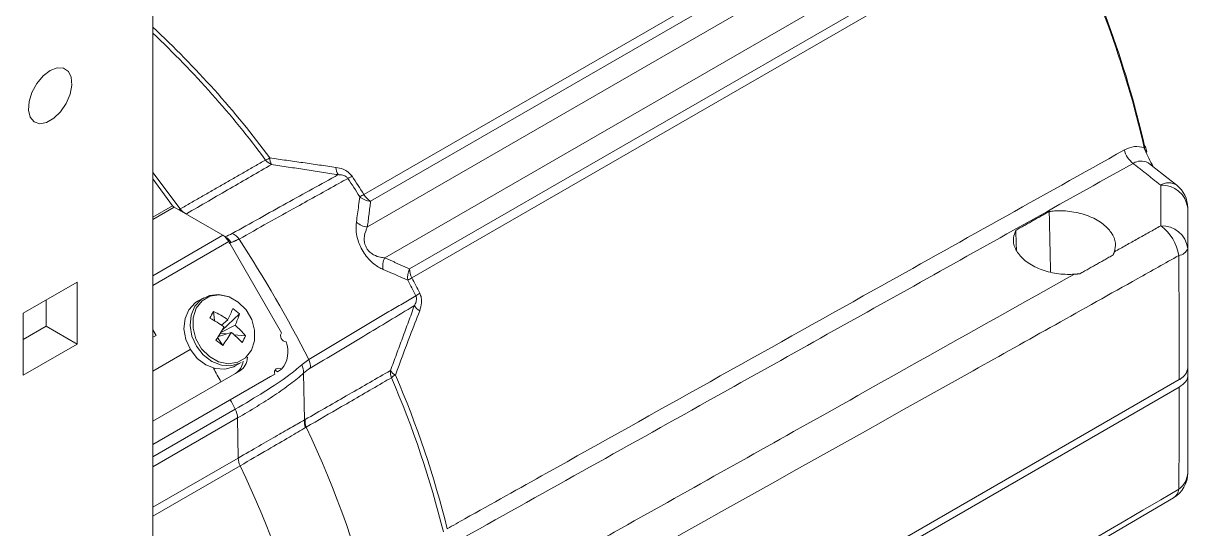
# Model space of a CAD drawing. Extents: x 2 to 136, y 1 to 99.
# Drawn here: x 15.68 to 20.69, y 13 to 15.18 of the extents above; entities that cross this region are included whole.
import ezdxf

# ---------------------------------------------------------------- set-up
doc = ezdxf.new("R2010")
doc.units = 0
doc.header["$MEASUREMENT"] = 0
doc.linetypes.add('SLD-Solid', pattern=[0])
doc.layers.add('OBJECT', color=7, linetype='CONTINUOUS')

msp = doc.modelspace()

# ---------------------------------------------------------------- linework, layer by layer
at = {"layer": 'OBJECT', "linetype": 'SLD-Solid', "lineweight": 15}
for p, q in [((16.2369, 17.185), (16.2369, 10.3174)), ((17.1461, 14.4379), (19.9172, 16.0376)), ((19.9446, 16.0082), (17.1747, 14.4091)), ((17.1612, 14.2985), (20.0284, 15.9537)), ((20.1054, 15.8217), (17.2354, 14.1649)), ((17.3424, 14.1167), (20.1124, 15.7158)), ((20.124, 15.6784), (17.3529, 14.0786)), ((20.5171, 14.6223), (20.5113, 14.6446)), ((16.2369, 14.5333), (16.3545, 14.3754)), ((16.2369, 14.506), (16.3222, 14.3892)), ((16.3222, 14.3892), (16.2369, 14.34)), ((16.3284, 14.3833), (16.2369, 14.3305)), ((16.3284, 14.3833), (16.5386, 14.262)), ((16.5386, 14.262), (16.2369, 14.0878)), ((16.5641, 14.2351), (16.2369, 14.0462)), ((16.5641, 14.2351), (16.791, 13.842)), ((15.9109, 14.0605), (15.679, 13.9266)), ((15.9109, 13.7927), (15.9109, 14.0605)), ((16.4561, 13.9927), (16.4299, 13.9775)), ((15.778, 13.9838), (15.778, 13.8695)), ((15.679, 13.9266), (15.679, 13.6588)), ((16.4981, 13.9336), (16.502, 13.894)), ((16.5327, 13.8747), (16.5597, 13.8982)), ((16.6104, 13.9237), (16.5343, 13.8514)), ((15.778, 13.8695), (15.679, 13.8123)), ((15.778, 13.8695), (15.9109, 13.7927)), ((16.2369, 13.8547), (16.2509, 13.8305)), ((16.5191, 13.8258), (16.5746, 13.8435)), ((16.5909, 13.8744), (16.5298, 13.8436)), ((15.679, 13.6588), (15.9109, 13.7927)), ((16.2509, 13.8305), (16.2369, 13.8224)), ((16.538, 13.7871), (16.5159, 13.8207)), ((16.5528, 13.8366), (16.5271, 13.8391)), ((16.6364, 13.8283), (16.5868, 13.8332)), ((16.3983, 13.7695), (16.2369, 13.6763)), ((16.3983, 13.7695), (16.2369, 13.6763)), ((16.591, 13.6987), (16.6171, 13.7138)), ((20.6937, 13.6906), (20.6937, 13.6579)), ((16.2369, 13.4604), (16.6102, 13.6759)), ((16.7621, 13.6637), (16.2369, 13.3605)), ((16.7441, 13.6533), (16.2369, 13.3605)), ((16.7621, 13.6637), (16.7441, 13.6533)), ((16.7732, 13.674), (16.7912, 13.6844)), ((16.8861, 13.6681), (16.8901, 13.466)), ((20.6571, 13.6396), (17.3451, 11.7276)), ((17.3451, 11.6949), (20.6571, 13.6069)), ((16.2369, 13.3071), (16.5918, 13.5119)), ((16.6019, 13.4746), (16.2369, 13.2639)), ((16.6019, 13.4746), (16.6045, 13.3018)), ((16.2369, 13.0896), (16.6045, 13.3018)), ((16.6127, 13.2684), (16.2369, 13.0515))]:
    msp.add_line(p, q, dxfattribs=at)
at = {"layer": 'OBJECT', "linetype": 'SLD-Solid', "lineweight": 15, "flags": 128}
for points in [[(15.795, 14.9722), (15.7646, 14.9488), (15.7374, 14.9162), (15.7165, 14.8779), (15.7042, 14.8382), (15.7016, 14.8012), (15.7092, 14.771), (15.726, 14.751), (15.7504, 14.7431), (15.7796, 14.7484), (15.8104, 14.7662), (15.8396, 14.7946), (15.8639, 14.8305), (15.8808, 14.8701), (15.8884, 14.909), (15.8858, 14.943), (15.8734, 14.9685), (15.8525, 14.9826), (15.8254, 14.9839), (15.795, 14.9722)], [(20.5063, 14.6391), (20.5081, 14.6402), (20.5094, 14.6415), (20.5104, 14.6427), (20.5108, 14.6439), (20.5108, 14.6444)], [(20.6463, 14.4781), (20.61, 14.5068), (20.5367, 14.5648)], [(20.6937, 14.205), (20.6937, 14.0249), (20.6937, 13.8532), (20.6937, 13.6906)], [(16.6012, 13.9753), (16.562, 13.9976), (16.5204, 14.0071), (16.4803, 14.0029), (16.4452, 13.9855), (16.4182, 13.9562), (16.4018, 13.9179), (16.3973, 13.8737), (16.4052, 13.8278), (16.4248, 13.7841), (16.4543, 13.7466), (16.4911, 13.7185), (16.532, 13.7024), (16.5733, 13.6997), (16.6113, 13.7107), (16.6171, 13.7138)], [(16.6048, 13.9741), (16.5651, 13.9964), (16.5231, 14.0049), (16.4831, 13.999), (16.4489, 13.9791), (16.4238, 13.9473), (16.4104, 13.9066), (16.41, 13.861), (16.4225, 13.815), (16.4468, 13.7731), (16.4805, 13.7393), (16.5203, 13.7171), (16.5622, 13.7085), (16.6023, 13.7145), (16.6365, 13.7343), (16.6615, 13.7662), (16.6749, 13.8069), (16.6753, 13.8525), (16.6628, 13.8985), (16.6385, 13.9404), (16.6048, 13.9741)], [(16.4299, 13.9775), (16.4191, 13.9704), (16.3921, 13.9411), (16.3756, 13.9028), (16.3711, 13.8586), (16.379, 13.8127), (16.3986, 13.769), (16.4281, 13.7315), (16.4649, 13.7034), (16.5058, 13.6873), (16.5471, 13.6846), (16.5851, 13.6956), (16.591, 13.6987)], [(16.7732, 13.674), (16.7675, 13.6772), (16.7627, 13.6785)], [(20.6937, 13.6579), (20.6937, 13.5072), (20.6937, 13.3669), (20.6937, 13.2376)], [(16.5706, 13.5532), (16.5751, 13.5445), (16.5918, 13.5119)], [(17.4123, 11.2369), (17.9785, 11.5697), (20.6321, 13.1299)]]:
    msp.add_lwpolyline(points, dxfattribs=at)
at = {"layer": 'OBJECT', "linetype": 'SLD-Solid', "lineweight": 15}
for centre, radius, start, end in [((16.343, 13.6978), 4.2684, 12.7396, 27.6464), ((16.3653, 13.7109), 4.2468, 12.7396, 27.6464), ((13.4224, 12.1351), 4.1311, 36.5509, 47.054), ((13.3845, 12.1113), 4.1554, 36.5587, 46.6513), ((20.5071, 14.6436), 0.00384, 11.7325, 82.3861), ((16.6899, 14.6789), 0.098, 289.3348, 301.4474), ((16.796, 14.5946), 0.055, 179.2038, 209.8982), ((20.517, 14.6511), 0.0983, 192.4459, 233.5549), ((16.7727, 14.6271), 0.0647, 218.8938, 247.8741), ((17.0821, 14.5549), 0.0564, 180.1157, 214.0849), ((17.0049, 14.6674), 0.1758, 294.1165, 300.8218), ((13.1976, 11.927), 4.6588, 32.4712, 33.6268), ((13.2268, 11.9438), 4.6455, 32.4714, 33.6267), ((20.612, 14.4243), 0.0638, 57.4426, 122.8506), ((20.5828, 14.3662), 0.1118, 7.1415, 92.7262), ((20.5687, 14.3801), 0.125, 0, 51.616), ((17.0159, 14.6583), 0.256, 295.9684, 300.5663), ((17.1763, 14.4798), 0.0707, 226.9279, 268.6934), ((17.2206, 14.4833), 0.0872, 211.3844, 238.2801), ((16.339, 14.4007), 0.0204, 214.4291, 238.5687), ((16.405, 14.4145), 0.0671, 217.371, 226.5579), ((16.4061, 14.4148), 0.0649, 217.4143, 247.8494), ((17.1635, 14.3695), 0.071, 225.2218, 268.0745), ((20.5828, 14.1911), 0.1118, 7.1408, 92.7269), ((20.4605, 14.1438), 0.1973, 8.9797, 53.6738), ((16.4997, 14.1995), 0.0736, 28.8556, 58.0451), ((16.52, 14.198), 0.0636, 30.9006, 64.927), ((16.5541, 14.2093), 0.0652, 33.6693, 67.6196), ((11.7414, 11.0847), 5.8032, 27.07699, 33.00133), ((20.6505, 14.2201), 0.0458, 276.1857, 340.6855), ((17.2981, 14.1318), 0.0709, 152.1273, 194.2046), ((17.4044, 14.0829), 0.0706, 151.4252, 192.3595), ((17.4302, 14.1204), 0.0878, 182.437, 208.3971), ((17.4722, 13.8669), 0.2431, 119.3973, 124.2404), ((13.1965, 11.9232), 4.6616, 26.4785, 27.3911), ((13.2299, 11.9423), 4.6436, 26.478, 27.3914), ((17.4748, 13.8545), 0.1811, 119.1959, 125.7032), ((16.079, 14.1432), 0.5395, 332.9995, 338.5583), ((16.4478, 13.7407), 0.2448, 48.3907, 56.991), ((17.4137, 13.9853), 0.0568, 207.6513, 240.8915), ((16.942, 13.6801), 0.5112, 150.2656, 153.9248), ((16.204, 13.3863), 0.5887, 54.8026, 61.7326), ((16.3094, 13.534), 0.4419, 55.4996, 64.7206), ((16.3045, 14.0158), 0.3195, 333.7373, 343.2479), ((15.5287, 14.4319), 1.1611, 327.5749, 330.906), ((16.0079, 14.1706), 0.6543, 324.115, 330.0064), ((16.3025, 13.5103), 0.4302, 42.2253, 50.77), ((16.3762, 13.6176), 0.3347, 38.9957, 50.0966), ((16.813, 13.8285), 0.0257, 148.3783, 264.4877), ((17.7415, 15.3967), 2.0098, 232.1677, 233.2143), ((16.4357, 13.916), 0.219, 327.822, 336.3692), ((16.7031, 13.7595), 0.1158, 319.5402, 21.9962), ((16.5533, 13.7271), 0.0729, 302.3154, 353.8735), ((16.5704, 13.7382), 0.0739, 302.576, 358.373), ((16.8226, 13.6722), 0.0637, 356.2508, 29.3818), ((16.8501, 13.6972), 0.0653, 353.3933, 26.4255), ((11.1889, 10.7653), 6.0609, 28.20366, 28.84536), ((16.7791, 13.6706), 0.0184, 48.5383, 202.1407), ((17.3248, 13.6712), 0.0649, 173.1343, 201.0969), ((17.3074, 13.7087), 0.0556, 212.3593, 242.0401), ((17.3283, 13.5733), 0.0982, 118.5515, 130.6386), ((13.4242, 11.9843), 4.185, 13.8093, 23.4219), ((13.4529, 12.0011), 4.1722, 13.8093, 23.4219), ((16.5145, 13.471), 0.0874, 2.3954, 27.9366), ((16.9546, 13.4586), 0.0649, 173.4684, 202.8711), ((16.9576, 13.4599), 0.065, 173.1572, 202.5743), ((12.9463, 11.5618), 4.3728, 1.6299, 25.364), ((16.6895, 13.305), 0.0851, 182.1754, 205.4882), ((12.4467, 11.2802), 4.6161, 2.8941, 25.512), ((20.5687, 13.2376), 0.125, 300.4583, 0), ((20.6056, 13.2406), 0.0882, 304.4309, 358.0683), ((20.6034, 13.1737), 0.0523, 303.1724, 353.6305)]:
    msp.add_arc(centre, radius, start, end, dxfattribs=at)
for start_param, end_param in [(3.942916, 4.13082), (3.742494, 3.930397)]:
    msp.add_ellipse((20.5687, 16.1806), major_axis=(-0.0619, 3.6533), ratio=0.017273, start_param=start_param, end_param=end_param, dxfattribs=at)
for points, knots in [([(20.421, 14.6299), (20.4356, 14.6363), (20.4646, 14.6489), (20.4925, 14.6423), (20.5063, 14.6391)], [0, 0, 0, 0, 0.505217, 1, 1, 1, 1]), ([(17.5045, 12.997), (17.5299, 13.0112), (17.6727, 13.0911), (18.2847, 13.4337), (19.2315, 13.9638), (20.0609, 14.4282), (20.421, 14.6299)], [0, 0, 0, 0, 0.026129, 0.146813, 0.629552, 1, 1, 1, 1]), ([(20.5451, 14.5582), (20.5383, 14.5701), (20.5269, 14.5901), (20.5188, 14.6098), (20.5156, 14.6176)], [0, 0, 0, 0, 0.5997, 1, 1, 1, 1]), ([(16.7483, 14.5671), (16.6891, 14.5328), (16.5671, 14.4621), (16.4446, 14.3912), (16.3816, 14.3547)], [0, 0, 0, 0, 0.48595, 1, 1, 1, 1]), ([(17.0257, 14.5548), (17.0358, 14.5528), (17.0538, 14.5494), (17.0788, 14.5361), (17.0897, 14.5228), (17.095, 14.5164)], [0, 0, 0, 0, 0.396713, 0.706828, 1, 1, 1, 1]), ([(20.4586, 14.572), (20.1532, 14.4011), (19.5424, 14.0593), (18.5702, 13.5153), (17.9033, 13.1423), (17.5419, 12.9401)], [0, 0, 0, 0, 0.314137, 0.628275, 1, 1, 1, 1]), ([(20.5359, 14.5639), (20.5342, 14.5657), (20.5238, 14.5772), (20.4989, 14.5834), (20.4739, 14.5804), (20.4616, 14.5736), (20.4586, 14.572)], [0, 0, 0, 0, 0.080807, 0.510234, 0.88007, 1, 1, 1, 1]), ([(16.5789, 14.2696), (16.657, 14.3132), (16.809, 14.3982), (16.9613, 14.4823), (17.0354, 14.5233)], [0, 0, 0, 0, 0.513344, 1, 1, 1, 1]), ([(17.0768, 14.5069), (17.0637, 14.4997), (16.9905, 14.4589), (16.8341, 14.3722), (16.6912, 14.292), (16.6084, 14.2455)], [0, 0, 0, 0, 0.083458, 0.469005, 1, 1, 1, 1]), ([(17.0768, 14.5069), (17.0755, 14.5086), (17.073, 14.512), (17.0668, 14.5167), (17.0559, 14.5217), (17.0449, 14.5232), (17.0374, 14.5233), (17.0354, 14.5233)], [0, 0, 0, 0, 0.116851, 0.233193, 0.437976, 0.854435, 1, 1, 1, 1]), ([(20.5774, 14.3028), (20.5774, 14.3545), (20.5774, 14.4128), (20.5774, 14.4712), (20.5774, 14.4779)], [0, 0, 0, 0, 0.885696, 1, 1, 1, 1]), ([(17.1135, 14.3191), (17.1169, 14.3426), (17.1221, 14.379), (17.1265, 14.4154), (17.128, 14.4282)], [0, 0, 0, 0, 0.648491, 1, 1, 1, 1]), ([(20.3783, 14.191), (20.3807, 14.2033), (20.3861, 14.2307), (20.3679, 14.2744), (20.3271, 14.3158), (20.2671, 14.3477), (20.1955, 14.3662), (20.1366, 14.369), (20.1051, 14.3654), (20.0973, 14.3646)], [0, 0, 0, 0, 0.132307, 0.294526, 0.457212, 0.620426, 0.783854, 0.947086, 1, 1, 1, 1]), ([(20.6937, 14.3801), (20.6937, 14.3284), (20.6937, 14.27), (20.6937, 14.2117), (20.6937, 14.205)], [0, 0, 0, 0, 0.885696, 1, 1, 1, 1]), ([(17.2293, 14.1144), (17.2161, 14.121), (17.1958, 14.1312), (17.1668, 14.1583), (17.1463, 14.1844), (17.1306, 14.2124), (17.1185, 14.2441), (17.1105, 14.2824), (17.1124, 14.3053), (17.1135, 14.3191)], [0, 0, 0, 0, 0.224316, 0.34584, 0.447966, 0.550598, 0.643263, 0.78662, 1, 1, 1, 1]), ([(17.1612, 14.2985), (17.1559, 14.2865), (17.1487, 14.2703), (17.1468, 14.2435), (17.1489, 14.2267), (17.1547, 14.2111), (17.1623, 14.1989), (17.1735, 14.1869), (17.1926, 14.174), (17.2143, 14.1671), (17.2295, 14.1655), (17.2354, 14.1649)], [0, 0, 0, 0, 0.252396, 0.341468, 0.431195, 0.49019, 0.549439, 0.60513, 0.701097, 0.88522, 1, 1, 1, 1]), ([(16.547, 14.2557), (16.547, 14.2557), (16.5585, 14.2596), (16.5687, 14.2646), (16.5789, 14.2696)], [0, 0, 0, 0, 0.00003, 1, 1, 1, 1]), ([(19.9531, 14.2833), (19.949, 14.2727), (19.9392, 14.2475), (19.9476, 14.2047), (19.9796, 14.1608), (20.0328, 14.1246), (20.1006, 14.1004), (20.1611, 14.0924), (20.1956, 14.0937), (20.2056, 14.0941)], [0, 0, 0, 0, 0.117568, 0.279861, 0.442586, 0.605907, 0.769589, 0.933238, 1, 1, 1, 1]), ([(20.6555, 14.1746), (20.5964, 14.1415), (20.3011, 13.976), (19.1808, 13.348), (18.1194, 12.7532), (17.2943, 12.2908)], [0, 0, 0, 0, 0.052722, 0.263609, 1, 1, 1, 1]), ([(17.3355, 14.0678), (17.3135, 14.0778), (17.2783, 14.0937), (17.2427, 14.1087), (17.2293, 14.1144)], [0, 0, 0, 0, 0.624897, 1, 1, 1, 1]), ([(17.9074, 12.8045), (18.0131, 12.8638), (18.4238, 13.0942), (19.1898, 13.5241), (19.8502, 13.8947), (20.2056, 14.0941)], [0, 0, 0, 0, 0.137909, 0.536076, 1, 1, 1, 1]), ([(17.3634, 13.9589), (17.3661, 13.9641), (17.37, 13.9717), (17.3725, 13.9837), (17.3724, 13.992), (17.3709, 13.998), (17.3695, 14.0008), (17.3691, 14.0016)], [0, 0, 0, 0, 0.437725, 0.652227, 0.821698, 0.945103, 1, 1, 1, 1]), ([(17.3865, 14.0127), (17.3891, 14.0059), (17.3944, 13.9925), (17.3954, 13.965), (17.3897, 13.9471), (17.3861, 13.9356)], [0, 0, 0, 0, 0.263178, 0.525234, 1, 1, 1, 1]), ([(17.3634, 13.9589), (17.2908, 13.915), (17.1416, 13.8249), (16.9918, 13.7355), (16.915, 13.6897)], [0, 0, 0, 0, 0.486991, 1, 1, 1, 1]), ([(17.3861, 13.9356), (17.3724, 13.9005), (17.3369, 13.8097), (17.3024, 13.7166), (17.2813, 13.6596)], [0, 0, 0, 0, 0.387427, 1, 1, 1, 1]), ([(16.5918, 13.5119), (16.6346, 13.5373), (16.7216, 13.5887), (16.8157, 13.6519), (16.86, 13.6885), (16.8781, 13.7035)], [0, 0, 0, 0, 0.365475, 0.741466, 1, 1, 1, 1]), ([(20.6937, 13.6906), (20.6919, 13.6812), (20.6884, 13.6636), (20.67, 13.6473), (20.6587, 13.6405), (20.6571, 13.6396)], [0, 0, 0, 0, 0.499397, 0.929176, 1, 1, 1, 1]), ([(16.8861, 13.6681), (16.8861, 13.6681), (16.8699, 13.6517), (16.8317, 13.6223), (16.7426, 13.5585), (16.6603, 13.5083), (16.6019, 13.4746), (16.6019, 13.4746)], [0, 0, 0, 0, 0.000004, 0.259099, 0.518181, 0.999995, 1, 1, 1, 1]), ([(16.915, 13.6897), (16.9053, 13.683), (16.8956, 13.6763), (16.8861, 13.6681), (16.8861, 13.6681)], [0, 0, 0, 0, 0.999971, 1, 1, 1, 1]), ([(16.893, 13.4677), (16.9561, 13.504), (17.0788, 13.5745), (17.201, 13.6448), (17.2604, 13.6789)], [0, 0, 0, 0, 0.513611, 1, 1, 1, 1]), ([(17.2643, 13.6478), (17.2516, 13.6404), (17.1802, 13.599), (17.0581, 13.5281), (16.9483, 13.4644), (16.8976, 13.435)], [0, 0, 0, 0, 0.104199, 0.585852, 1, 1, 1, 1]), ([(20.6571, 13.6069), (20.6674, 13.6143), (20.6864, 13.6282), (20.6934, 13.6472), (20.6937, 13.6566), (20.6937, 13.6579)], [0, 0, 0, 0, 0.499401, 0.929163, 1, 1, 1, 1]), ([(16.6045, 13.3018), (16.6045, 13.3018), (16.6359, 13.3199), (16.6959, 13.3545), (16.7742, 13.3996), (16.8395, 13.4372), (16.8753, 13.4574), (16.8901, 13.466), (16.8901, 13.466)], [0, 0, 0, 0, 0.000004, 0.25468, 0.509356, 0.754674, 0.999995, 1, 1, 1, 1]), ([(16.8901, 13.466), (16.8901, 13.466), (16.8911, 13.4665), (16.892, 13.4671), (16.893, 13.4677)], [0, 0, 0, 0, 0.000295, 1, 1, 1, 1]), ([(16.8948, 13.4334), (16.8728, 13.4203), (16.8283, 13.3937), (16.7335, 13.3382), (16.6539, 13.2922), (16.6127, 13.2684)], [0, 0, 0, 0, 0.319145, 0.647516, 1, 1, 1, 1]), ([(17.4021, 11.2537), (17.4213, 11.265), (17.6768, 11.4153), (18.7614, 12.0533), (19.8265, 12.6801), (20.6555, 13.1679)], [0, 0, 0, 0, 0.017721, 0.235594, 1, 1, 1, 1])]:
    msp.add_open_spline(points, degree=3, knots=knots, dxfattribs=at)
for points in [[(16.741, 14.5953), (17.0257, 14.5548)], [(20.5156, 14.6176), (20.5063, 14.6391)], [(16.3545, 14.3754), (16.7223, 14.5865)], [(17.0354, 14.5233), (16.7483, 14.5671)], [(20.5774, 14.4779), (20.4586, 14.572)], [(17.1747, 14.4091), (17.1612, 14.2985)], [(16.3517, 14.3737), (16.3545, 14.3754)], [(16.3816, 14.3547), (16.3798, 14.3537)], [(19.9531, 14.2833), (20.0973, 14.3646)], [(20.0973, 14.3646), (20.1031, 14.1026)], [(20.3783, 14.191), (20.5774, 14.3028)], [(16.6084, 14.2455), (16.5746, 14.2307)], [(19.9531, 14.2833), (19.9562, 14.1987)], [(16.5746, 14.2307), (16.5651, 14.2267)], [(17.2354, 14.1649), (17.3424, 14.1167)], [(20.3726, 14.1771), (20.2289, 14.096)], [(20.3783, 14.191), (20.3726, 14.1771)], [(20.2289, 14.096), (20.2056, 14.0941)], [(16.9086, 13.7263), (17.3691, 14.0016)], [(17.2604, 13.6789), (17.3634, 13.9589)], [(16.8781, 13.7035), (16.9086, 13.7263)], [(16.8976, 13.435), (16.8948, 13.4334)]]:
    msp.add_open_spline(points, degree=1, dxfattribs=at)

doc.saveas('drawing.dxf')
